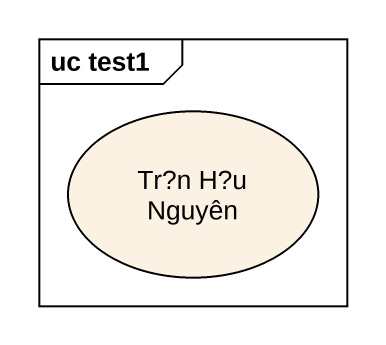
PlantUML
@startuml
mainframe uc test1
usecase "Tr?n H?u Nguyên" as Tr_n_H_u_Nguyên
@enduml
